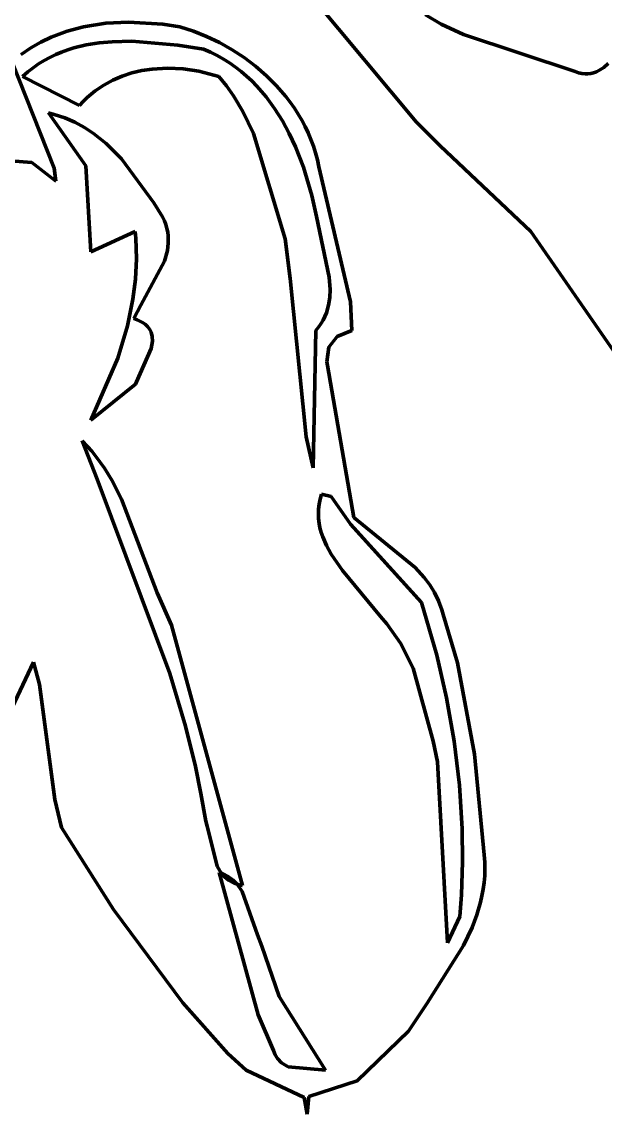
# Model space of a CAD drawing. Header units: millimetres. Extents: x 0 to 7.86, y 0 to 9.25.
# Drawn here: x 5.086 to 5.735, y 1.53 to 2.745 of the extents above; entities that cross this region are included whole.
import ezdxf

# ---------------------------------------------------------------- set-up
doc = ezdxf.new("R2010")
doc.units = ezdxf.units.MM
doc.layers.add('color#191919ff', color=7, linetype='CONTINUOUS', lineweight=100)
doc.layers.add('color#ffffffff', color=7, linetype='CONTINUOUS', lineweight=100)

msp = doc.modelspace()

# ---------------------------------------------------------------- linework, layer by layer
at = {"layer": 'color#191919ff'}
for p, q in [((5.5248, 2.6334), (5.4101, 2.771)), ((5.5349, 2.7525), (5.5525, 2.7421)), ((5.1187, 2.7276), (5.1364, 2.7342)), ((5.1364, 2.7342), (5.1546, 2.7391)), ((5.1546, 2.7391), (5.1795, 2.7431)), ((5.1795, 2.7431), (5.2048, 2.7444)), ((5.2048, 2.7444), (5.243, 2.7421)), ((5.243, 2.7421), (5.262, 2.7392)), ((5.262, 2.7392), (5.2769, 2.7343)), ((5.2769, 2.7343), (5.2916, 2.7285)), ((5.5525, 2.7421), (5.5773, 2.7306)), ((5.0961, 2.7158), (5.1072, 2.7221)), ((5.1072, 2.7221), (5.1187, 2.7276)), ((5.172, 2.7213), (5.1578, 2.719)), ((5.1865, 2.7226), (5.172, 2.7213)), ((5.2084, 2.723), (5.1865, 2.7226)), ((5.2597, 2.7186), (5.2084, 2.723)), ((5.2916, 2.7285), (5.3059, 2.7216)), ((5.3059, 2.7216), (5.3199, 2.7137)), ((5.5773, 2.7306), (5.7016, 2.6893)), ((5.0852, 2.7085), (5.0961, 2.7158)), ((5.1304, 2.711), (5.1238, 2.7082)), ((5.1371, 2.7135), (5.1304, 2.711)), ((5.144, 2.7156), (5.1371, 2.7135)), ((5.1578, 2.719), (5.144, 2.7156)), ((5.2882, 2.7143), (5.2597, 2.7186)), ((5.2959, 2.711), (5.2882, 2.7143)), ((5.3032, 2.7073), (5.2959, 2.711)), ((5.3199, 2.7137), (5.3333, 2.705)), ((5.1219, 2.5821), (5.0755, 2.7)), ((5.1048, 2.6978), (5.0987, 2.6936)), ((5.111, 2.7016), (5.1048, 2.6978)), ((5.1174, 2.7051), (5.111, 2.7016)), ((5.1238, 2.7082), (5.1174, 2.7051)), ((5.3103, 2.7033), (5.3032, 2.7073)), ((5.3172, 2.699), (5.3103, 2.7033)), ((5.3237, 2.6944), (5.3172, 2.699)), ((5.3333, 2.705), (5.3461, 2.6953)), ((5.7334, 2.6939), (5.7384, 2.6982)), ((5.0928, 2.6889), (5.087, 2.6839)), ((5.0987, 2.6936), (5.0928, 2.6889)), ((5.1977, 2.6843), (5.2085, 2.6878)), ((5.2085, 2.6878), (5.2196, 2.6904)), ((5.2196, 2.6904), (5.231, 2.6921)), ((5.231, 2.6921), (5.2482, 2.6931)), ((5.2482, 2.6931), (5.2656, 2.6923)), ((5.2656, 2.6923), (5.2828, 2.6898)), ((5.2828, 2.6898), (5.3052, 2.684)), ((5.33, 2.6895), (5.3237, 2.6944)), ((5.3361, 2.6843), (5.33, 2.6895)), ((5.3461, 2.6953), (5.3581, 2.6848)), ((5.3581, 2.6848), (5.3694, 2.6736)), ((5.7016, 2.6893), (5.7054, 2.6881)), ((5.7054, 2.6881), (5.709, 2.6873)), ((5.709, 2.6873), (5.7125, 2.687)), ((5.7125, 2.687), (5.7158, 2.687)), ((5.7158, 2.687), (5.719, 2.6873)), ((5.719, 2.6873), (5.7221, 2.6881)), ((5.7221, 2.6881), (5.7251, 2.6891)), ((5.7251, 2.6891), (5.7279, 2.6904)), ((5.7279, 2.6904), (5.7334, 2.6939)), ((5.087, 2.6839), (5.1503, 2.6517)), ((5.1676, 2.6679), (5.1772, 2.6744)), ((5.1772, 2.6744), (5.1872, 2.6798)), ((5.1872, 2.6798), (5.1977, 2.6843)), ((5.3052, 2.684), (5.3138, 2.6734)), ((5.3138, 2.6734), (5.3216, 2.6623)), ((5.3419, 2.6789), (5.3361, 2.6843)), ((5.3475, 2.6732), (5.3419, 2.6789)), ((5.3528, 2.6673), (5.3475, 2.6732)), ((5.3694, 2.6736), (5.3798, 2.6615)), ((5.1544, 2.6562), (5.1586, 2.6604)), ((5.1586, 2.6604), (5.1676, 2.6679)), ((5.3216, 2.6623), (5.332, 2.6449)), ((5.3579, 2.6611), (5.3528, 2.6673)), ((5.3673, 2.6483), (5.3579, 2.6611)), ((5.3798, 2.6615), (5.3846, 2.6552)), ((5.1503, 2.6517), (5.1544, 2.6562)), ((5.3759, 2.6347), (5.3673, 2.6483)), ((5.3846, 2.6552), (5.3892, 2.6487)), ((5.3892, 2.6487), (5.3935, 2.6421)), ((5.1159, 2.6434), (5.1572, 2.5845)), ((5.1221, 2.6418), (5.1159, 2.6434)), ((5.1339, 2.6379), (5.1221, 2.6418)), ((5.1451, 2.633), (5.1339, 2.6379)), ((5.332, 2.6449), (5.3436, 2.6205)), ((5.3935, 2.6421), (5.3975, 2.6353)), ((5.1557, 2.6272), (5.1451, 2.633)), ((5.1657, 2.6206), (5.1557, 2.6272)), ((5.3836, 2.6204), (5.3759, 2.6347)), ((5.3975, 2.6353), (5.4012, 2.6283)), ((5.4012, 2.6283), (5.4046, 2.6212)), ((5.5515, 2.6067), (5.5248, 2.6334)), ((5.1798, 2.6094), (5.1657, 2.6206)), ((5.3436, 2.6205), (5.3789, 2.5032)), ((5.3905, 2.6057), (5.3836, 2.6204)), ((5.4046, 2.6212), (5.4077, 2.6139)), ((5.4077, 2.6139), (5.4104, 2.6064)), ((5.1969, 2.5923), (5.1798, 2.6094)), ((5.3994, 2.5829), (5.3905, 2.6057)), ((5.4104, 2.6064), (5.4128, 2.5989)), ((5.6523, 2.5114), (5.5515, 2.6067)), ((5.0528, 2.5919), (5.0971, 2.5881)), ((5.0971, 2.5881), (5.1241, 2.5675)), ((5.2331, 2.5433), (5.1969, 2.5923)), ((5.4128, 2.5989), (5.4149, 2.5912)), ((5.4149, 2.5912), (5.4166, 2.5833)), ((5.1241, 2.5675), (5.1219, 2.5821)), ((5.1572, 2.5845), (5.1628, 2.4891)), ((5.4087, 2.5517), (5.3994, 2.5829)), ((5.4166, 2.5833), (5.4515, 2.4334)), ((5.414, 2.5282), (5.4087, 2.5517)), ((5.2427, 2.5279), (5.2331, 2.5433)), ((5.2447, 2.5235), (5.2427, 2.5279)), ((5.4281, 2.4607), (5.414, 2.5282)), ((5.2463, 2.5192), (5.2447, 2.5235)), ((5.2475, 2.5149), (5.2463, 2.5192)), ((5.2484, 2.5107), (5.2475, 2.5149)), ((5.1628, 2.4891), (5.2123, 2.5117)), ((5.2123, 2.5117), (5.2129, 2.504)), ((5.2129, 2.504), (5.2135, 2.4812)), ((5.2489, 2.5066), (5.2484, 2.5107)), ((5.249, 2.4984), (5.2489, 2.5066)), ((5.3789, 2.5032), (5.3845, 2.4593)), ((5.7766, 2.3317), (5.6523, 2.5114)), ((5.2447, 2.4785), (5.248, 2.4903)), ((5.248, 2.4903), (5.249, 2.4984)), ((5.2135, 2.4812), (5.2124, 2.4585)), ((5.2183, 2.4296), (5.2447, 2.4785)), ((5.2124, 2.4585), (5.2096, 2.4362)), ((5.3845, 2.4593), (5.4023, 2.2832)), ((5.429, 2.4472), (5.4281, 2.4607)), ((5.4285, 2.4383), (5.429, 2.4472)), ((5.2096, 2.4362), (5.2036, 2.4068)), ((5.2106, 2.4147), (5.2183, 2.4296)), ((5.4248, 2.4212), (5.4272, 2.4297)), ((5.4272, 2.4297), (5.4285, 2.4383)), ((5.4515, 2.4334), (5.4532, 2.4013)), ((5.4231, 2.4171), (5.4248, 2.4212)), ((5.2036, 2.4068), (5.1928, 2.3708)), ((5.2145, 2.4132), (5.2106, 2.4147)), ((5.218, 2.4116), (5.2145, 2.4132)), ((5.221, 2.4098), (5.218, 2.4116)), ((5.2236, 2.408), (5.221, 2.4098)), ((5.2257, 2.406), (5.2236, 2.408)), ((5.2275, 2.4039), (5.2257, 2.406)), ((5.413, 2.4013), (5.4161, 2.4051)), ((5.4161, 2.4051), (5.4188, 2.409)), ((5.4188, 2.409), (5.4211, 2.413)), ((5.4211, 2.413), (5.4231, 2.4171)), ((5.2289, 2.4017), (5.2275, 2.4039)), ((5.23, 2.3994), (5.2289, 2.4017)), ((5.2312, 2.3946), (5.23, 2.3994)), ((5.2313, 2.3894), (5.2312, 2.3946)), ((5.41, 2.2489), (5.413, 2.4013)), ((5.4368, 2.3946), (5.4276, 2.383)), ((5.4532, 2.4013), (5.4368, 2.3946)), ((5.2136, 2.3444), (5.2298, 2.3813)), ((5.2298, 2.3813), (5.2313, 2.3894)), ((5.4276, 2.383), (5.4255, 2.3667)), ((5.1928, 2.3708), (5.1628, 2.3016)), ((5.4255, 2.3667), (5.426, 2.3624)), ((5.426, 2.3624), (5.4553, 2.1936)), ((5.2126, 2.3417), (5.2136, 2.3444)), ((5.1628, 2.3016), (5.2126, 2.3417)), ((5.1531, 2.2788), (5.17, 2.236)), ((5.1587, 2.273), (5.1531, 2.2788)), ((5.1639, 2.2671), (5.1587, 2.273)), ((5.4023, 2.2832), (5.41, 2.2489)), ((5.1689, 2.2609), (5.1639, 2.2671)), ((5.178, 2.2482), (5.1689, 2.2609)), ((5.1862, 2.2349), (5.178, 2.2482)), ((5.17, 2.236), (5.2506, 2.0201)), ((5.197, 2.214), (5.1862, 2.2349)), ((5.2367, 2.1099), (5.197, 2.214)), ((5.4178, 2.2138), (5.4167, 2.2083)), ((5.4195, 2.2195), (5.4178, 2.2138)), ((5.4303, 2.2168), (5.4195, 2.2195)), ((5.4515, 2.1859), (5.4303, 2.2168)), ((5.4161, 2.2028), (5.4159, 2.1975)), ((5.4167, 2.2083), (5.4161, 2.2028)), ((5.4159, 2.1975), (5.4161, 2.1922)), ((5.4161, 2.1922), (5.4167, 2.187)), ((5.4167, 2.187), (5.4177, 2.1819)), ((5.4553, 2.1936), (5.5234, 2.138)), ((5.4177, 2.1819), (5.4191, 2.1769)), ((5.4191, 2.1769), (5.4208, 2.1719)), ((5.5306, 2.099), (5.4515, 2.1859)), ((5.4208, 2.1719), (5.425, 2.1622)), ((5.425, 2.1622), (5.4302, 2.1528)), ((5.4302, 2.1528), (5.4429, 2.1346)), ((5.5234, 2.138), (5.5337, 2.1268)), ((5.4429, 2.1346), (5.4849, 2.0834)), ((5.5337, 2.1268), (5.5398, 2.1187)), ((5.5398, 2.1187), (5.5452, 2.1101)), ((5.2524, 2.0738), (5.2367, 2.1099)), ((5.5452, 2.1101), (5.5497, 2.1008)), ((5.5476, 2.0404), (5.5306, 2.099)), ((5.5497, 2.1008), (5.5532, 2.0909)), ((5.5532, 2.0909), (5.5546, 2.0857)), ((5.4849, 2.0834), (5.492, 2.0753)), ((5.5546, 2.0857), (5.5705, 2.0318)), ((5.3316, 1.7843), (5.2524, 2.0738)), ((5.492, 2.0753), (5.5071, 2.0538)), ((5.5071, 2.0538), (5.5213, 2.0258)), ((5.0991, 2.0327), (5.0753, 1.9823)), ((5.1057, 2.0077), (5.0991, 2.0327)), ((5.5585, 1.9928), (5.5476, 2.0404)), ((5.5705, 2.0318), (5.5895, 1.9303)), ((5.2506, 2.0201), (5.268, 1.9613)), ((5.5213, 2.0258), (5.5437, 1.9447)), ((5.1229, 1.8798), (5.1057, 2.0077)), ((5.567, 1.9446), (5.5585, 1.9928)), ((5.268, 1.9613), (5.2791, 1.9165)), ((5.5437, 1.9447), (5.5483, 1.9217)), ((5.5728, 1.896), (5.567, 1.9446)), ((5.5483, 1.9217), (5.5596, 1.7205)), ((5.5895, 1.9303), (5.6005, 1.8182)), ((5.2791, 1.9165), (5.2853, 1.8864)), ((5.576, 1.8473), (5.5728, 1.896)), ((5.2853, 1.8864), (5.2906, 1.856)), ((5.1304, 1.8486), (5.1229, 1.8798)), ((5.1879, 1.7575), (5.1304, 1.8486)), ((5.2906, 1.856), (5.2923, 1.8504)), ((5.2923, 1.8504), (5.3034, 1.8056)), ((5.5764, 1.8106), (5.576, 1.8473)), ((5.5751, 1.774), (5.5764, 1.8106)), ((5.6005, 1.8182), (5.601, 1.8104)), ((5.601, 1.8104), (5.6012, 1.8027)), ((5.3034, 1.8056), (5.3078, 1.7981)), ((5.3057, 1.7988), (5.3491, 1.6403)), ((5.3092, 1.7975), (5.3057, 1.7988)), ((5.3078, 1.7981), (5.3115, 1.7938)), ((5.6012, 1.8027), (5.6009, 1.7951)), ((5.3155, 1.7942), (5.3092, 1.7975)), ((5.3115, 1.7938), (5.3161, 1.7901)), ((5.321, 1.7902), (5.3155, 1.7942)), ((5.3161, 1.7901), (5.3215, 1.7872)), ((5.3256, 1.7856), (5.321, 1.7902)), ((5.3215, 1.7872), (5.3246, 1.786)), ((5.3246, 1.786), (5.328, 1.7851)), ((5.3313, 1.7777), (5.3256, 1.7856)), ((5.6003, 1.7876), (5.5993, 1.7802)), ((5.6009, 1.7951), (5.6003, 1.7876)), ((5.328, 1.7851), (5.3316, 1.7843)), ((5.3483, 1.7294), (5.3313, 1.7777)), ((5.5733, 1.7497), (5.5751, 1.774)), ((5.5993, 1.7802), (5.5979, 1.7729)), ((5.5963, 1.7656), (5.5921, 1.7515)), ((5.5979, 1.7729), (5.5963, 1.7656)), ((5.265, 1.6537), (5.1879, 1.7575)), ((5.5596, 1.7205), (5.5733, 1.7497)), ((5.5921, 1.7515), (5.5868, 1.7376)), ((5.5868, 1.7376), (5.5773, 1.7174)), ((5.353, 1.717), (5.3483, 1.7294)), ((5.3724, 1.6609), (5.353, 1.717)), ((5.5773, 1.7174), (5.537, 1.6533)), ((5.3154, 1.5976), (5.265, 1.6537)), ((5.4237, 1.5788), (5.3724, 1.6609)), ((5.537, 1.6533), (5.5162, 1.6224)), ((5.3491, 1.6403), (5.3659, 1.6009)), ((5.5162, 1.6224), (5.4591, 1.5669)), ((5.3356, 1.579), (5.3154, 1.5976)), ((5.3659, 1.6009), (5.3678, 1.5961)), ((5.3678, 1.5961), (5.3703, 1.592)), ((5.3703, 1.592), (5.3749, 1.5871)), ((5.3749, 1.5871), (5.3824, 1.5827)), ((5.3824, 1.5827), (5.4237, 1.5788)), ((5.4, 1.5485), (5.3356, 1.579)), ((5.4591, 1.5669), (5.4053, 1.5495)), ((5.4036, 1.53), (5.4, 1.5485)), ((5.4053, 1.5495), (5.4036, 1.53))]:
    msp.add_line(p, q, dxfattribs=at)
at = {"layer": 'color#ffffffff'}
for p, q in [((5.4101, 2.771), (5.5248, 2.6334)), ((5.5525, 2.7421), (5.5349, 2.7525)), ((5.1364, 2.7342), (5.1187, 2.7276)), ((5.1546, 2.7391), (5.1364, 2.7342)), ((5.1795, 2.7431), (5.1546, 2.7391)), ((5.2048, 2.7444), (5.1795, 2.7431)), ((5.243, 2.7421), (5.2048, 2.7444)), ((5.262, 2.7392), (5.243, 2.7421)), ((5.2769, 2.7343), (5.262, 2.7392)), ((5.2916, 2.7285), (5.2769, 2.7343)), ((5.5773, 2.7306), (5.5525, 2.7421)), ((5.1072, 2.7221), (5.0961, 2.7158)), ((5.1187, 2.7276), (5.1072, 2.7221)), ((5.1578, 2.719), (5.172, 2.7213)), ((5.172, 2.7213), (5.1865, 2.7226)), ((5.1865, 2.7226), (5.2084, 2.723)), ((5.2084, 2.723), (5.2597, 2.7186)), ((5.3059, 2.7216), (5.2916, 2.7285)), ((5.3199, 2.7137), (5.3059, 2.7216)), ((5.7016, 2.6893), (5.5773, 2.7306)), ((5.0961, 2.7158), (5.0852, 2.7085)), ((5.1238, 2.7082), (5.1304, 2.711)), ((5.1304, 2.711), (5.1371, 2.7135)), ((5.1371, 2.7135), (5.144, 2.7156)), ((5.144, 2.7156), (5.1578, 2.719)), ((5.2597, 2.7186), (5.2882, 2.7143)), ((5.2882, 2.7143), (5.2959, 2.711)), ((5.2959, 2.711), (5.3032, 2.7073)), ((5.3333, 2.705), (5.3199, 2.7137)), ((5.0755, 2.7), (5.1219, 2.5821)), ((5.0987, 2.6936), (5.1048, 2.6978)), ((5.1048, 2.6978), (5.111, 2.7016)), ((5.111, 2.7016), (5.1174, 2.7051)), ((5.1174, 2.7051), (5.1238, 2.7082)), ((5.3032, 2.7073), (5.3103, 2.7033)), ((5.3103, 2.7033), (5.3172, 2.699)), ((5.3172, 2.699), (5.3237, 2.6944)), ((5.3461, 2.6953), (5.3333, 2.705)), ((5.7384, 2.6982), (5.7334, 2.6939)), ((5.087, 2.6839), (5.0928, 2.6889)), ((5.0928, 2.6889), (5.0987, 2.6936)), ((5.2085, 2.6878), (5.1977, 2.6843)), ((5.2196, 2.6904), (5.2085, 2.6878)), ((5.231, 2.6921), (5.2196, 2.6904)), ((5.2482, 2.6931), (5.231, 2.6921)), ((5.2656, 2.6923), (5.2482, 2.6931)), ((5.2828, 2.6898), (5.2656, 2.6923)), ((5.3052, 2.684), (5.2828, 2.6898)), ((5.3237, 2.6944), (5.33, 2.6895)), ((5.33, 2.6895), (5.3361, 2.6843)), ((5.3581, 2.6848), (5.3461, 2.6953)), ((5.3694, 2.6736), (5.3581, 2.6848)), ((5.7054, 2.6881), (5.7016, 2.6893)), ((5.709, 2.6873), (5.7054, 2.6881)), ((5.7125, 2.687), (5.709, 2.6873)), ((5.7158, 2.687), (5.7125, 2.687)), ((5.719, 2.6873), (5.7158, 2.687)), ((5.7221, 2.6881), (5.719, 2.6873)), ((5.7251, 2.6891), (5.7221, 2.6881)), ((5.7279, 2.6904), (5.7251, 2.6891)), ((5.7334, 2.6939), (5.7279, 2.6904)), ((5.1503, 2.6517), (5.087, 2.6839)), ((5.1772, 2.6744), (5.1676, 2.6679)), ((5.1872, 2.6798), (5.1772, 2.6744)), ((5.1977, 2.6843), (5.1872, 2.6798)), ((5.3138, 2.6734), (5.3052, 2.684)), ((5.3216, 2.6623), (5.3138, 2.6734)), ((5.3361, 2.6843), (5.3419, 2.6789)), ((5.3419, 2.6789), (5.3475, 2.6732)), ((5.3475, 2.6732), (5.3528, 2.6673)), ((5.3798, 2.6615), (5.3694, 2.6736)), ((5.1586, 2.6604), (5.1544, 2.6562)), ((5.1676, 2.6679), (5.1586, 2.6604)), ((5.332, 2.6449), (5.3216, 2.6623)), ((5.3528, 2.6673), (5.3579, 2.6611)), ((5.3579, 2.6611), (5.3673, 2.6483)), ((5.3846, 2.6552), (5.3798, 2.6615)), ((5.1544, 2.6562), (5.1503, 2.6517)), ((5.3673, 2.6483), (5.3759, 2.6347)), ((5.3892, 2.6487), (5.3846, 2.6552)), ((5.3935, 2.6421), (5.3892, 2.6487)), ((5.1159, 2.6434), (5.1221, 2.6418)), ((5.1572, 2.5845), (5.1159, 2.6434)), ((5.1221, 2.6418), (5.1339, 2.6379)), ((5.1339, 2.6379), (5.1451, 2.633)), ((5.3436, 2.6205), (5.332, 2.6449)), ((5.3975, 2.6353), (5.3935, 2.6421)), ((5.1451, 2.633), (5.1557, 2.6272)), ((5.1557, 2.6272), (5.1657, 2.6206)), ((5.3759, 2.6347), (5.3836, 2.6204)), ((5.4012, 2.6283), (5.3975, 2.6353)), ((5.4046, 2.6212), (5.4012, 2.6283)), ((5.5248, 2.6334), (5.5515, 2.6067)), ((5.1657, 2.6206), (5.1798, 2.6094)), ((5.3789, 2.5032), (5.3436, 2.6205)), ((5.3836, 2.6204), (5.3905, 2.6057)), ((5.4077, 2.6139), (5.4046, 2.6212)), ((5.4104, 2.6064), (5.4077, 2.6139)), ((5.1798, 2.6094), (5.1969, 2.5923)), ((5.3905, 2.6057), (5.3994, 2.5829)), ((5.4128, 2.5989), (5.4104, 2.6064)), ((5.5515, 2.6067), (5.6523, 2.5114)), ((5.0971, 2.5881), (5.0528, 2.5919)), ((5.1241, 2.5675), (5.0971, 2.5881)), ((5.1969, 2.5923), (5.2331, 2.5433)), ((5.4149, 2.5912), (5.4128, 2.5989)), ((5.4166, 2.5833), (5.4149, 2.5912)), ((5.1219, 2.5821), (5.1241, 2.5675)), ((5.1628, 2.4891), (5.1572, 2.5845)), ((5.3994, 2.5829), (5.4087, 2.5517)), ((5.4515, 2.4334), (5.4166, 2.5833)), ((5.4087, 2.5517), (5.414, 2.5282)), ((5.2331, 2.5433), (5.2427, 2.5279)), ((5.2427, 2.5279), (5.2447, 2.5235)), ((5.414, 2.5282), (5.4281, 2.4607)), ((5.2447, 2.5235), (5.2463, 2.5192)), ((5.2463, 2.5192), (5.2475, 2.5149)), ((5.2475, 2.5149), (5.2484, 2.5107)), ((5.2123, 2.5117), (5.1628, 2.4891)), ((5.2129, 2.504), (5.2123, 2.5117)), ((5.2135, 2.4812), (5.2129, 2.504)), ((5.2484, 2.5107), (5.2489, 2.5066)), ((5.2489, 2.5066), (5.249, 2.4984)), ((5.3845, 2.4593), (5.3789, 2.5032)), ((5.6523, 2.5114), (5.7766, 2.3317)), ((5.248, 2.4903), (5.2447, 2.4785)), ((5.249, 2.4984), (5.248, 2.4903)), ((5.2124, 2.4585), (5.2135, 2.4812)), ((5.2447, 2.4785), (5.2183, 2.4296)), ((5.2096, 2.4362), (5.2124, 2.4585)), ((5.4023, 2.2832), (5.3845, 2.4593)), ((5.4281, 2.4607), (5.429, 2.4472)), ((5.429, 2.4472), (5.4285, 2.4383)), ((5.2036, 2.4068), (5.2096, 2.4362)), ((5.2183, 2.4296), (5.2106, 2.4147)), ((5.4272, 2.4297), (5.4248, 2.4212)), ((5.4285, 2.4383), (5.4272, 2.4297)), ((5.4532, 2.4013), (5.4515, 2.4334)), ((5.4248, 2.4212), (5.4231, 2.4171)), ((5.1928, 2.3708), (5.2036, 2.4068)), ((5.2106, 2.4147), (5.2145, 2.4132)), ((5.2145, 2.4132), (5.218, 2.4116)), ((5.218, 2.4116), (5.221, 2.4098)), ((5.221, 2.4098), (5.2236, 2.408)), ((5.2236, 2.408), (5.2257, 2.406)), ((5.2257, 2.406), (5.2275, 2.4039)), ((5.4161, 2.4051), (5.413, 2.4013)), ((5.4188, 2.409), (5.4161, 2.4051)), ((5.4211, 2.413), (5.4188, 2.409)), ((5.4231, 2.4171), (5.4211, 2.413)), ((5.2275, 2.4039), (5.2289, 2.4017)), ((5.2289, 2.4017), (5.23, 2.3994)), ((5.23, 2.3994), (5.2312, 2.3946)), ((5.2312, 2.3946), (5.2313, 2.3894)), ((5.413, 2.4013), (5.41, 2.2489)), ((5.4276, 2.383), (5.4368, 2.3946)), ((5.4368, 2.3946), (5.4532, 2.4013)), ((5.2298, 2.3813), (5.2136, 2.3444)), ((5.2313, 2.3894), (5.2298, 2.3813)), ((5.4255, 2.3667), (5.4276, 2.383)), ((5.1628, 2.3016), (5.1928, 2.3708)), ((5.426, 2.3624), (5.4255, 2.3667)), ((5.4553, 2.1936), (5.426, 2.3624)), ((5.2136, 2.3444), (5.2126, 2.3417)), ((5.2126, 2.3417), (5.1628, 2.3016)), ((5.1531, 2.2788), (5.1587, 2.273)), ((5.17, 2.236), (5.1531, 2.2788)), ((5.1587, 2.273), (5.1639, 2.2671)), ((5.41, 2.2489), (5.4023, 2.2832)), ((5.1639, 2.2671), (5.1689, 2.2609)), ((5.1689, 2.2609), (5.178, 2.2482)), ((5.178, 2.2482), (5.1862, 2.2349)), ((5.2506, 2.0201), (5.17, 2.236)), ((5.1862, 2.2349), (5.197, 2.214)), ((5.197, 2.214), (5.2367, 2.1099)), ((5.4167, 2.2083), (5.4178, 2.2138)), ((5.4178, 2.2138), (5.4195, 2.2195)), ((5.4195, 2.2195), (5.4303, 2.2168)), ((5.4303, 2.2168), (5.4515, 2.1859)), ((5.4159, 2.1975), (5.4161, 2.2028)), ((5.4161, 2.2028), (5.4167, 2.2083)), ((5.4161, 2.1922), (5.4159, 2.1975)), ((5.4167, 2.187), (5.4161, 2.1922)), ((5.4177, 2.1819), (5.4167, 2.187)), ((5.5234, 2.138), (5.4553, 2.1936)), ((5.4191, 2.1769), (5.4177, 2.1819)), ((5.4208, 2.1719), (5.4191, 2.1769)), ((5.4515, 2.1859), (5.5306, 2.099)), ((5.425, 2.1622), (5.4208, 2.1719)), ((5.4302, 2.1528), (5.425, 2.1622)), ((5.4429, 2.1346), (5.4302, 2.1528)), ((5.5337, 2.1268), (5.5234, 2.138)), ((5.4849, 2.0834), (5.4429, 2.1346)), ((5.5398, 2.1187), (5.5337, 2.1268)), ((5.5452, 2.1101), (5.5398, 2.1187)), ((5.2367, 2.1099), (5.2524, 2.0738)), ((5.5497, 2.1008), (5.5452, 2.1101)), ((5.5306, 2.099), (5.5476, 2.0404)), ((5.5532, 2.0909), (5.5497, 2.1008)), ((5.5546, 2.0857), (5.5532, 2.0909)), ((5.492, 2.0753), (5.4849, 2.0834)), ((5.5705, 2.0318), (5.5546, 2.0857)), ((5.2524, 2.0738), (5.3316, 1.7843)), ((5.5071, 2.0538), (5.492, 2.0753)), ((5.5213, 2.0258), (5.5071, 2.0538)), ((5.0753, 1.9823), (5.0991, 2.0327)), ((5.0991, 2.0327), (5.1057, 2.0077)), ((5.5476, 2.0404), (5.5585, 1.9928)), ((5.5895, 1.9303), (5.5705, 2.0318)), ((5.268, 1.9613), (5.2506, 2.0201)), ((5.5437, 1.9447), (5.5213, 2.0258)), ((5.1057, 2.0077), (5.1229, 1.8798)), ((5.5585, 1.9928), (5.567, 1.9446)), ((5.2791, 1.9165), (5.268, 1.9613)), ((5.5483, 1.9217), (5.5437, 1.9447)), ((5.567, 1.9446), (5.5728, 1.896)), ((5.5596, 1.7205), (5.5483, 1.9217)), ((5.6005, 1.8182), (5.5895, 1.9303)), ((5.2853, 1.8864), (5.2791, 1.9165)), ((5.5728, 1.896), (5.576, 1.8473)), ((5.2906, 1.856), (5.2853, 1.8864)), ((5.1229, 1.8798), (5.1304, 1.8486)), ((5.1304, 1.8486), (5.1879, 1.7575)), ((5.2923, 1.8504), (5.2906, 1.856)), ((5.3034, 1.8056), (5.2923, 1.8504)), ((5.576, 1.8473), (5.5764, 1.8106)), ((5.5764, 1.8106), (5.5751, 1.774)), ((5.601, 1.8104), (5.6005, 1.8182)), ((5.6012, 1.8027), (5.601, 1.8104)), ((5.3078, 1.7981), (5.3034, 1.8056)), ((5.3057, 1.7988), (5.3092, 1.7975)), ((5.3491, 1.6403), (5.3057, 1.7988)), ((5.3115, 1.7938), (5.3078, 1.7981)), ((5.6009, 1.7951), (5.6012, 1.8027)), ((5.3092, 1.7975), (5.3155, 1.7942)), ((5.3161, 1.7901), (5.3115, 1.7938)), ((5.3155, 1.7942), (5.321, 1.7902)), ((5.3215, 1.7872), (5.3161, 1.7901)), ((5.321, 1.7902), (5.3256, 1.7856)), ((5.3246, 1.786), (5.3215, 1.7872)), ((5.328, 1.7851), (5.3246, 1.786)), ((5.3256, 1.7856), (5.3313, 1.7777)), ((5.5993, 1.7802), (5.6003, 1.7876)), ((5.6003, 1.7876), (5.6009, 1.7951)), ((5.3316, 1.7843), (5.328, 1.7851)), ((5.3313, 1.7777), (5.3483, 1.7294)), ((5.5751, 1.774), (5.5733, 1.7497)), ((5.5979, 1.7729), (5.5993, 1.7802)), ((5.5921, 1.7515), (5.5963, 1.7656)), ((5.5963, 1.7656), (5.5979, 1.7729)), ((5.1879, 1.7575), (5.265, 1.6537)), ((5.5733, 1.7497), (5.5596, 1.7205)), ((5.5868, 1.7376), (5.5921, 1.7515)), ((5.5773, 1.7174), (5.5868, 1.7376)), ((5.3483, 1.7294), (5.353, 1.717)), ((5.353, 1.717), (5.3724, 1.6609)), ((5.537, 1.6533), (5.5773, 1.7174)), ((5.265, 1.6537), (5.3154, 1.5976)), ((5.3724, 1.6609), (5.4237, 1.5788)), ((5.5162, 1.6224), (5.537, 1.6533)), ((5.3659, 1.6009), (5.3491, 1.6403)), ((5.4591, 1.5669), (5.5162, 1.6224)), ((5.3154, 1.5976), (5.3356, 1.579)), ((5.3678, 1.5961), (5.3659, 1.6009)), ((5.3703, 1.592), (5.3678, 1.5961)), ((5.3749, 1.5871), (5.3703, 1.592)), ((5.3824, 1.5827), (5.3749, 1.5871)), ((5.4237, 1.5788), (5.3824, 1.5827)), ((5.3356, 1.579), (5.4, 1.5485)), ((5.4053, 1.5495), (5.4591, 1.5669)), ((5.4, 1.5485), (5.4036, 1.53)), ((5.4036, 1.53), (5.4053, 1.5495))]:
    msp.add_line(p, q, dxfattribs=at)

doc.saveas('drawing.dxf')
